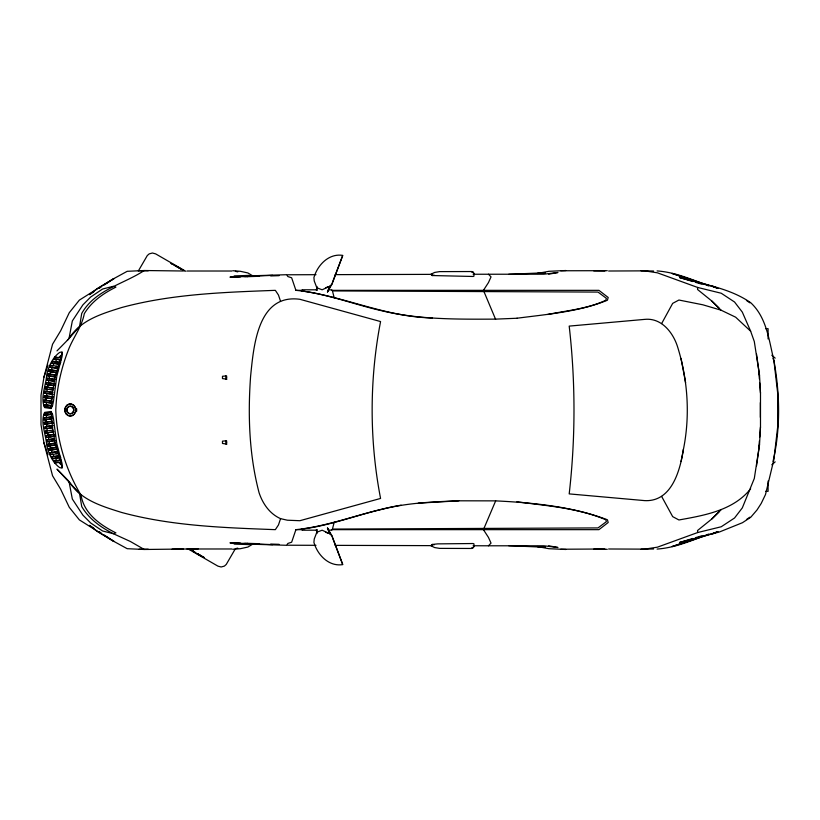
<?xml version="1.0" encoding="UTF-8"?>
<svg xmlns="http://www.w3.org/2000/svg" width="820" height="820" viewBox="0 0 820 820"><rect width="100%" height="100%" fill="white"/><g stroke="black" fill="none" stroke-linecap="round" stroke-linejoin="round"><path stroke-width="1.23" d="M52.347 416.806L43.921 418.005L44.044 419.891L51.875 418.794M244.155 544.429L244.196 543.219M232.777 542.861L234.469 544.121L249.167 544.593L247.558 544.07L247.578 543.332M52.418 414.192L44.024 415.351L44.7 413.352A61.387 0.861 -6.4 0 1 51.199 412.439M608.614 271.01L644.715 270.866L657.404 272.824L697.625 287.451L697.533 289.481L711.78 300.991L721.036 310.165L735.642 317.186L750.649 331.208L754.308 341.54L759.515 375.324L760.489 393.098L760.489 426.902L759.515 444.676L756.532 465.862M758.91 447.043L759.402 440.873M759.699 437.06L760.489 426.902M51.875 401.205L44.044 400.109L43.921 401.995L52.347 403.194M52.039 398.725L44.28 397.618L44.454 395.742L53.443 397.003M53.177 394.348L44.7 393.139L44.874 391.263L52.716 392.36L44.874 391.263M46.145 400.385L46.381 397.895L44.28 397.618M46.555 396.019L46.801 393.415L44.7 393.139M46.976 391.55L47.293 389.09L45.203 388.793L45.53 386.948L54.007 388.157M51.024 408.514L52.459 405.972L53.433 401.533L56.805 376.216L62.033 356.597L62.074 351.852L59.593 352.446C52.398 357.776 48.626 366.263 46.709 374.771C46.053 385.338 40.098 397.392 44.587 407.591L51.024 408.514L52.685 390.955L55.329 376.001L62.33 352.733M43.921 418.005L46.156 417.718L46.668 415.012M759.515 444.676L754.308 478.46L742.325 507.867L734.546 517.994L721.241 526.758L697.625 532.549L657.404 547.176L644.715 549.133L608.614 548.99M183.229 271L144.269 270.518L127.202 271.307L112.094 279.558L79.366 300.11L69.269 312.686L60.659 330.788L52.552 344.236L43.952 377.179L41 395.373L41 424.627L43.952 442.82L52.552 475.764L60.659 489.212L69.269 507.313L79.366 519.89L112.094 540.441L127.202 548.693L144.269 549.482L198.214 548.867M54.878 379.527L49.138 378.707L49.579 376.175L47.519 375.693L48.124 373.889A61.356 3.003 14.2 0 1 55.739 374.965L56.457 375.099M53.802 385.584L45.981 384.395L46.453 382.561A61.356 1.507 11.2 0 1 54.069 383.647L54.786 383.77M54.55 381.351L46.74 380.101L47.212 378.266A61.356 2.398 13 0 1 54.827 379.352L55.545 379.476M45.53 386.948L47.621 387.286L48.062 384.764M46.309 382.55L48.39 382.95L48.81 380.531M683.409 449.432C690.286 415.34 687.857 379.486 677.433 346.368C672.83 332.223 661.268 317.606 644.704 319.38L569.193 326.104C575.578 381.782 575.578 438.218 569.193 493.896L644.704 500.62C671.713 501.983 680.077 470.536 683.409 449.432L681.051 461.537M332.069 283.997L332.305 282.797M334.212 522.217L332.438 529.074L597.995 527.926L606.359 521.694L605.826 519.767C577.915 507.836 546.694 505.889 516.918 501.758M317.012 286.446L316.377 290.239L317.196 290.178M56.498 372.792L48.698 371.481L49.384 369.687A61.356 3.024 14.3 0 1 57 370.773L57.718 370.906M57.789 368.498L49.989 367.175L50.686 365.392A61.356 3.044 14.3 0 1 58.302 366.478M50.758 371.972L50.04 374.371L47.98 373.879M52.049 367.678L51.301 370.179L49.241 369.676M43.952 377.179L47.939 365.187M280.563 518.66L287.389 520.208L299.874 520.71L380.572 498.437C369.348 440.36 369.348 379.639 380.572 321.563L299.874 299.29C257.388 293.57 253.657 346.809 250.612 376.113C247.783 415.094 249.106 454.823 259.089 492.779C262.769 503.777 269.718 513.832 280.563 518.66L278.462 524.954L275.346 529.659C223.829 527.711 171.554 526.02 121.514 512.428C101.926 506.247 80.38 500.026 68.982 481.33L72.334 499.042L82.861 515.093L90.671 522.976L102.582 530.981L113.314 533.697L130.319 541.456L144.269 549.482M401.144 505.192C365.566 511.096 331.833 525.948 295.907 529.659L291.643 542.215L287.922 543.414L286.611 545.218L315.997 545.31M332.592 282.029L342.606 255.789M58.896 364.285L51.65 363.014L52.48 361.241A61.377 3.085 14.4 0 1 59.552 362.286L60.27 362.409M418.303 503.162L458.882 500.805L495.669 500.866L483.431 529.659L488.474 537.438L491.026 543.117L488.464 545.792L473.13 545.751M327.477 291.951L330.234 285.821L330.767 285.114L327.477 291.951L332.018 284.12L342.76 255.389C328.758 253.165 317.494 265.106 313.916 277.601L314.234 280.952L316.838 287.779L322.127 289.778L330.316 286.067M773.014 461.414C780.701 428.347 779.912 393.856 773.906 360.472C768.976 340.372 766.792 317.699 750.761 302.754C729.81 288.107 703.621 284.509 679.575 277.549L692.972 281.557M54.007 363.588L52.849 365.915L50.645 365.392M661.637 323.572L672.677 303.369L678.919 300.028L702.832 304.794L721.036 310.165M138.313 271.01L147.303 255.543L149.199 253.882L152.417 253.011L155.636 253.872L185.781 271.276M235.227 548.99L226.238 564.457L224.352 566.118L221.133 566.989L217.915 566.128L187.76 548.723M60.27 360L53.853 358.811L55.001 357.079A61.377 3.188 14.6 0 1 60.854 357.981M474.401 546.417L471.541 548.467L439.581 548.385L434.579 547.555L430.889 545.7L432.181 544.459L437.716 543.875L473.109 543.527L473.96 543.875L473.96 545.044M52.459 361.241L55.135 361.876L56.816 359.508M749.87 517.164L746.456 519.531M67.373 340.3L79.55 326.544L81.723 313.455C94.997 289.819 123.133 284.407 144.269 270.518M750.649 488.792C733.428 510.399 704.575 515.38 678.919 519.972L672.677 516.631L661.637 496.428M721.036 509.835L711.78 519.009L697.533 530.519L697.625 532.549M56.99 350.888L68.121 339.541M711.78 519.009L718.894 512.029M61.5 354.957L58.292 357.848L54.919 357.069M771.815 464.766L775.177 461.865M232.777 277.139L234.469 275.879L249.167 275.407L247.558 275.93L247.578 276.668M93.716 291.858L89.462 294.646L97.416 288.466L113.939 278.626L104.355 284.888M99.035 288.373L101.167 286.979M252.919 544.019L247.906 547.043L240.414 548.693L232.9 549.277M328.594 286.58L325.478 287.81M473.55 547.504L471.541 548.467L472.709 547.914M717.11 531.965L712.57 533.769L718.053 531.596M708.9 534.005C692.111 540.441 675.229 547.801 657.066 549.072M702.945 535.972L672.021 546.581L717.285 531.944M692.972 538.443L679.575 542.451L719.519 531.944L742.459 522.709L750.761 517.246L757.003 509.978L761.206 503.449L765.501 494.532L773.906 459.528L777.678 426.892L777.678 393.108L773.906 360.472L773.014 358.586M695.411 537.715L701.5 535.901M55.319 443.005L47.519 444.307L47.642 445.004L47.98 446.121L50.04 445.629L50.758 448.027L56.498 447.207M57.718 449.093L57 449.227A61.356 3.024 -14.3 0 1 49.384 450.313L48.698 448.519L50.758 448.027M49.241 450.323L51.301 449.821L52.049 452.322L57.789 451.502M58.302 453.521A61.356 3.044 -14.3 0 1 50.686 454.608L49.989 452.824L52.049 452.322M50.645 454.608L52.849 454.085L54.007 456.412L58.896 455.715M60.27 457.591L59.552 457.714A61.377 3.085 -14.4 0 1 52.48 458.759L51.65 456.986L54.007 456.412M60.27 459.999L53.853 461.188L54.919 462.931L58.292 462.152L61.5 465.042M52.459 458.759L60.762 457.324M235.422 548.693L237.749 548.139M474.401 273.583L471.541 271.533L439.581 271.615L434.579 272.445L430.889 274.3L432.181 275.54L434.087 275.12M54.55 438.649L46.74 439.899L47.068 441.744L54.878 440.473M53.802 434.415L45.981 435.604L46.309 437.449L54.13 436.23M548.662 274.208L557.959 272.496L543.803 274.208L473.13 274.249M57.174 447.3L56.467 447.423A61.356 3.013 -14.2 0 1 48.851 448.509L48.698 448.519M59.737 455.787L59.019 455.92A61.377 3.065 -14.4 0 1 51.937 456.955L51.65 456.986M61.028 460.092L60.311 460.215A61.377 3.136 -14.5 0 1 54.458 461.117L53.853 461.188M547.616 314.511C567.071 310.493 587.714 308.884 605.826 300.233L606.359 298.306L597.995 292.074L332.438 290.926L334.212 297.783M56.457 444.901L55.739 445.034A61.356 3.003 -14.2 0 1 48.124 446.111L47.98 446.121M55.545 440.524L54.827 440.647A61.356 2.398 -13 0 1 47.212 441.734L47.068 441.744M54.786 436.23L54.069 436.353A61.356 1.507 -11.2 0 1 46.453 437.439L46.309 437.449M53.177 425.652C43.511 425.631 41.338 430.346 52.634 427.63L46.976 428.45L47.293 430.91L45.203 431.207L45.53 433.052L54.007 431.843M54.458 434.395L53.741 434.508A61.356 1.097 -10.3 0 1 46.125 435.594L45.981 435.604M44.024 415.351L44.29 415.309A61.377 0.553 -7 0 1 51.373 414.305L52.101 414.202M44.044 419.891L51.803 418.784M53.443 422.997L44.454 424.258L44.28 422.382L52.039 421.275M44.454 424.258L52.931 423.048M53.29 431.945L45.53 433.052M51.024 411.486L44.587 412.409C40.098 422.607 46.053 434.661 46.709 445.229C48.626 453.737 52.398 462.224 59.593 467.554L62.074 468.148L62.033 463.402L56.805 443.784L53.433 418.466L52.459 414.028L51.024 411.486L52.685 429.044L55.329 443.999L62.33 467.267M50.778 412.511L44.465 413.382M46.156 417.718L51.752 416.919M44.28 422.382L52.111 421.285M44.7 426.861L52.541 425.764M45.203 431.207L53.033 430.09M51.188 445.465L55.78 444.809M52.449 449.657L57.041 449.001M56.18 453.614L58.404 453.296M44.874 428.737L46.976 428.45M226.771 378.112L226.566 375.878L222.476 376.288L222.476 378.563L226.884 379.24M226.771 443.005L226.566 440.76L222.476 441.17L222.476 443.446L226.884 444.122M516.918 318.242C547.278 314.265 578.807 311.836 607.415 300.233L608.194 297.486L598.928 290.341L331.628 290.341M54.919 462.931L55.001 462.921A61.377 3.188 -14.6 0 0 60.854 462.019M46.74 439.899L46.883 439.889A61.356 2.029 -12.2 0 0 54.499 438.803M301.165 529.146C328.994 525.928 355.46 515.401 382.714 509.169C407.591 502.793 433.349 501.819 458.882 500.805M231.957 548.98L186.96 548.99M653.601 548.98L641.086 549.205M47.519 444.307L47.662 444.296A61.356 2.88 -14 0 0 55.278 443.21M49.989 452.824L50.143 452.814A61.356 3.034 -14.3 0 0 57.759 451.728M272.773 275.356L229.959 277.15L237.031 277.058M508.738 274.29L545.341 272.752L537.428 273.439L548.846 271.307L565.913 270.518M488.464 274.208L491.026 276.883L488.474 282.562L483.431 290.341L495.526 319.134L517.184 318.242M247.558 275.93L285.872 274.731M235.32 277.058L240.393 276.893M245.323 276.74L258.935 276.309M270.733 275.94L279.118 275.674M186.96 271.01L231.957 271.02M172.087 549.144L183.229 549M560.757 549.236L604.873 549M560.757 270.764L607.282 270.692M641.086 270.795L653.601 271.02M139.113 549.236L148.215 549.174M495.526 319.134L495.669 319.134C457.734 319.257 419.204 319.738 382.069 310.831C353.307 304.322 325.407 293.088 295.907 290.341L291.643 277.785L287.922 276.586L286.611 274.782L315.997 274.69M335.154 274.638L432.253 274.362M302.139 530.212L317.196 530.181M328.195 530.15L331.864 530.14M295.907 290.341L302.313 290.341M765.583 328.666L768.084 328.666L768.084 338.947M765.583 491.334L768.084 491.334L768.084 481.053M295.907 529.659L302.313 529.659M331.628 529.659L598.928 529.659L608.194 522.514L607.415 519.767C571.929 506.442 533.184 502.711 495.526 500.866M488.464 545.792L543.803 545.792L557.959 547.504L548.662 545.792M302.139 289.788L317.196 289.819M328.195 289.849L331.864 289.86M335.154 545.361L432.253 545.638M139.113 270.764L148.215 270.825M593.731 549.144L607.282 549.308M593.731 270.856L604.873 271M237.031 542.942L229.959 542.85L272.773 544.644M565.913 549.482L548.846 548.693L537.428 546.561L545.341 547.247L508.738 545.71M235.32 542.942L240.393 543.106M245.323 543.26L258.935 543.691M270.733 544.06L279.118 544.326M247.558 544.07L285.872 545.269M49.989 367.175L50.143 367.186A61.356 3.034 14.3 0 1 57.759 368.272M48.698 371.481L48.851 371.491A61.356 3.013 14.2 0 1 56.467 372.577L57.174 372.7M47.519 375.693L47.662 375.703A61.356 2.88 14 0 1 55.278 376.79M657.066 270.928C675.229 272.199 692.111 279.558 708.9 285.995M232.9 270.723L240.414 271.307L247.906 272.957L252.919 275.981M317.196 529.822L316.377 529.761L317.012 533.553M432.345 317.945C387.132 317.125 345.374 297.014 301.165 290.854M51.65 363.014L51.937 363.045A61.377 3.065 14.4 0 1 59.019 364.08L59.737 364.213M46.74 380.101L46.883 380.111A61.356 2.029 12.2 0 1 54.499 381.197M53.853 358.811L54.458 358.873A61.377 3.136 14.5 0 1 60.311 359.785L61.028 359.908M45.981 384.395L46.125 384.406A61.356 1.097 10.3 0 1 53.741 385.492L54.458 385.605M52.418 405.808L44.024 404.649L44.465 406.617L50.778 407.489M43.921 401.995L51.752 403.081M52.101 405.797L51.373 405.695A61.377 0.553 7 0 1 44.29 404.69L44.024 404.649M52.931 396.952L48.575 396.337M51.803 401.216L44.044 400.109M55.135 361.876L60.762 362.676M56.18 366.386L58.404 366.704M52.449 370.343L57.041 370.999M51.188 374.535L55.78 375.191M49.579 376.175L55.319 376.995M48.39 382.95L54.13 383.77M47.621 387.286L53.361 388.096M45.203 388.793L53.033 389.91M49.313 389.377L52.962 389.9M46.801 393.415L52.541 394.235M47.775 396.224L44.454 395.742M46.381 397.895L52.111 398.715M44.465 406.617L44.7 406.648A61.387 0.861 6.4 0 0 51.199 407.56M432.181 275.54L473.109 276.473L473.96 276.125L473.96 274.956M47.068 378.256L49.138 378.707M432.181 544.459L434.087 544.88M235.422 271.307L237.749 271.861M697.625 287.451L721.241 293.242L734.546 302.006L742.325 312.133L750.649 331.208M695.411 282.285L701.5 284.099M717.285 288.056L672.021 273.419L702.945 284.027M325.478 532.19L328.594 533.42M718.053 288.404L712.57 286.231L717.11 288.035M170.734 263.384L172.712 264.183M171.821 264.009L173.983 264.911M202.12 556.565L204.282 557.467M174.762 265.588L178.75 267.668M203.319 556.923L197.056 553.572M177.192 266.992L181.681 269.36M197.784 553.889L200.029 555.078M330.316 533.933L322.127 530.222L316.838 532.221L314.234 539.047L313.916 542.399C317.494 554.894 328.758 566.835 342.76 564.611L332.018 535.88L327.477 528.049L330.767 534.886L330.234 534.179L327.477 528.049M173.696 264.747L180.256 268.529M180.615 268.745L184.387 270.928M189.184 549.092L191.183 550.251M194.801 552.332L203.38 557.293M93.716 528.141L89.462 525.353L97.416 531.534L113.939 541.374L104.355 535.111M99.035 531.626L101.167 533.02M746.456 300.468L749.87 302.836M179.57 268.14L181.568 269.555M195.529 552.629L192.536 550.507L194.135 551.88M771.815 355.234L775.177 358.135M711.78 300.991L718.894 307.971M68.121 480.458L56.99 469.112L79.55 493.455L81.723 506.545C89.021 518.998 100.768 527.322 113.314 533.697L115.886 532.867C100.419 525.149 83.978 513.648 81.057 495.188C65.6 469.501 56.795 439.971 55.791 410C56.539 390.012 60.598 370.22 67.783 351.554C72.365 338.455 81.733 327.508 84.296 313.701C91.655 301.432 103.412 293.345 115.886 287.133L113.314 286.303L102.582 289.019L90.671 297.024L82.861 304.907L72.334 320.958L68.982 338.67C80.38 319.974 101.926 313.752 121.514 307.572C171.554 293.98 223.829 292.289 275.346 290.341L278.462 295.046L280.563 301.34M55.135 458.124L56.816 460.491M46.668 404.988L46.156 402.282M342.606 564.211L332.592 537.971M43.952 442.82L47.939 454.813M332.069 536.003L332.305 537.202M681.051 358.463L685.602 382.673M47.621 432.714L48.062 435.235M48.39 437.05L48.81 439.469M49.138 441.293L49.579 443.825M756.532 354.137L759.515 375.324M46.145 419.614L46.381 422.105M46.555 423.981L46.801 426.584M225.674 375.878L225.992 379.24M225.674 440.76L225.992 444.122M758.91 372.957L759.402 379.127M759.699 382.94L760.489 393.098M244.155 275.571L244.196 276.781M760.365 402.62L760.365 417.38M76.496 408.411A6.119 5.535 -90 0 1 76.496 411.589M472.709 272.086L471.541 271.533L473.55 272.496L472.709 272.086M73.626 410L73.513 409.047A3.669 3.321 -90 0 0 68.173 407.191A3.669 3.321 -90 0 0 68.9 413.321A3.669 3.321 -90 0 0 73.626 410M65.518 406.935A6.119 5.535 90 0 0 70.315 416.119A6.119 5.535 90 0 0 75.112 406.935A6.119 5.535 90 0 0 65.518 406.935M65.62 407.048A5.914 5.35 90 0 0 70.254 415.914A5.914 5.35 90 0 0 74.886 407.048A5.914 5.35 90 0 0 65.62 407.048M73.257 412.101A3.926 3.557 -90 0 0 70.397 406.074A3.926 3.557 -90 0 0 67.107 411.814A3.926 3.557 -90 0 0 73.257 412.101"/></g></svg>
